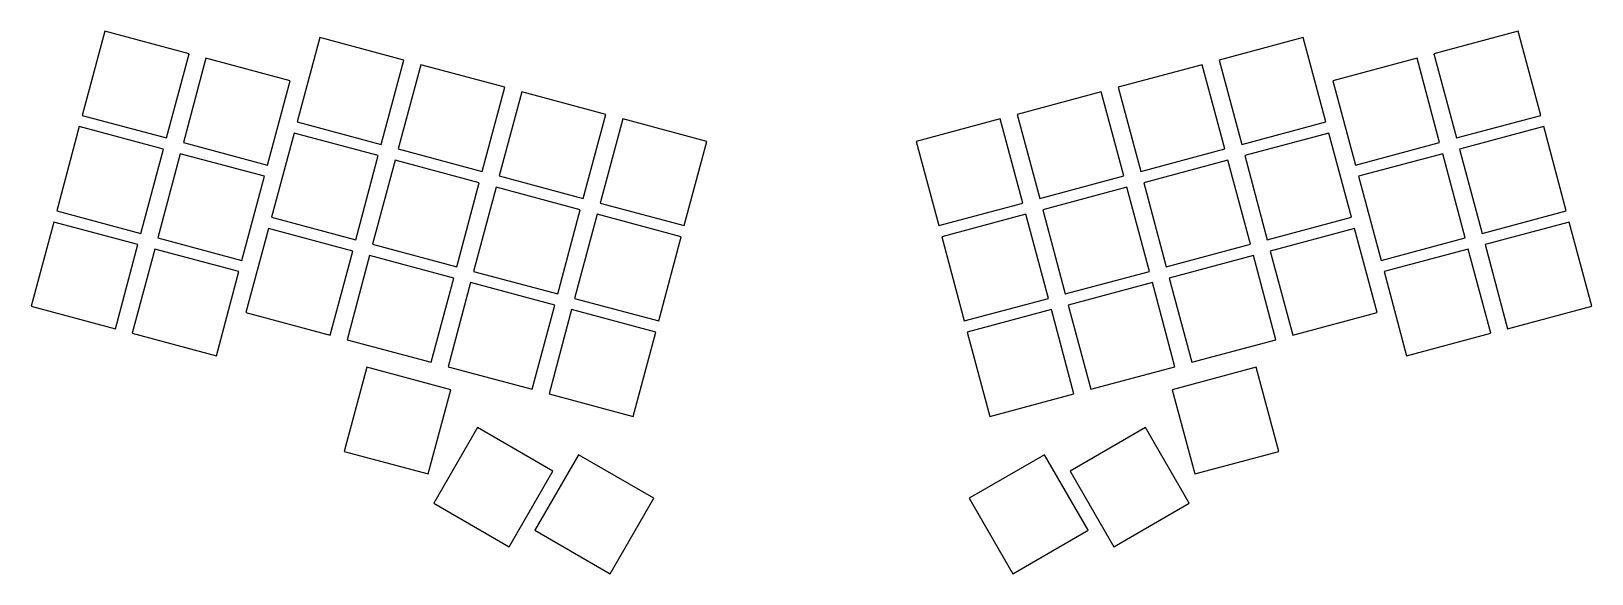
# Model space of a CAD drawing. Header units: metres. Extents: x -134 to 134, y -36 to 57.
import ezdxf

# ---------------------------------------------------------------- set-up
doc = ezdxf.new("R2010")
doc.units = ezdxf.units.M

msp = doc.modelspace()

# ---------------------------------------------------------------- linework, layer by layer
for p, q in [((-121.637, 57.1104), (-125.519, 42.6215)), ((-107.148, 53.2281), (-121.637, 57.1104)), ((121.637, 57.1104), (107.148, 53.2281)), ((125.519, 42.6215), (121.637, 57.1104)), ((-84.6634, 56.0033), (-88.5457, 41.5144)), ((-70.1746, 52.121), (-84.6634, 56.0033)), ((84.6634, 56.0033), (70.1746, 52.121)), ((88.5457, 41.5144), (84.6634, 56.0033)), ((-111.03, 38.7392), (-107.148, 53.2281)), ((-104.25, 52.4517), (-108.132, 37.9628)), ((-89.7612, 48.5694), (-104.25, 52.4517)), ((-74.0568, 37.6321), (-70.1746, 52.121)), ((-67.2768, 51.3446), (-71.1591, 36.8557)), ((-52.7879, 47.4623), (-67.2768, 51.3446)), ((67.2768, 51.3446), (52.7879, 47.4623)), ((71.1591, 36.8557), (67.2768, 51.3446)), ((70.1746, 52.121), (74.0568, 37.6321)), ((104.25, 52.4517), (89.7612, 48.5694)), ((108.132, 37.9628), (104.25, 52.4517)), ((107.148, 53.2281), (111.03, 38.7392)), ((-93.6435, 34.0805), (-89.7612, 48.5694)), ((89.7612, 48.5694), (93.6435, 34.0805)), ((-56.6702, 32.9734), (-52.7879, 47.4623)), ((-49.8901, 46.6858), (-53.7724, 32.1969)), ((-35.4012, 42.8035), (-49.8901, 46.6858)), ((49.8901, 46.6858), (35.4012, 42.8035)), ((53.7724, 32.1969), (49.8901, 46.6858)), ((52.7879, 47.4623), (56.6702, 32.9734)), ((-126.037, 40.6897), (-129.919, 26.2008)), ((-111.548, 36.8074), (-126.037, 40.6897)), ((-125.519, 42.6215), (-111.03, 38.7392)), ((-88.5457, 41.5144), (-74.0568, 37.6321)), ((-39.2835, 28.3146), (-35.4012, 42.8035)), ((-32.5035, 42.0271), (-36.3857, 27.5382)), ((-18.0146, 38.1448), (-32.5035, 42.0271)), ((32.5035, 42.0271), (18.0146, 38.1448)), ((36.3857, 27.5382), (32.5035, 42.0271)), ((35.4012, 42.8035), (39.2835, 28.3146)), ((74.0568, 37.6321), (88.5457, 41.5144)), ((111.03, 38.7392), (125.519, 42.6215)), ((126.037, 40.6897), (111.548, 36.8074)), ((129.919, 26.2008), (126.037, 40.6897)), ((-108.132, 37.9628), (-93.6435, 34.0805)), ((-89.0634, 39.5826), (-92.9457, 25.0937)), ((-74.5745, 35.7003), (-89.0634, 39.5826)), ((-21.8969, 23.6559), (-18.0146, 38.1448)), ((18.0146, 38.1448), (21.8969, 23.6559)), ((89.0634, 39.5826), (74.5745, 35.7003)), ((92.9457, 25.0937), (89.0634, 39.5826)), ((93.6435, 34.0805), (108.132, 37.9628)), ((-115.43, 22.3185), (-111.548, 36.8074)), ((-108.65, 36.0309), (-112.532, 21.542)), ((-94.1611, 32.1486), (-108.65, 36.0309)), ((-78.4568, 21.2114), (-74.5745, 35.7003)), ((-71.6767, 34.9238), (-75.559, 20.4349)), ((-57.1878, 31.0415), (-71.6767, 34.9238)), ((-71.1591, 36.8557), (-56.6702, 32.9734)), ((56.6702, 32.9734), (71.1591, 36.8557)), ((71.6767, 34.9238), (57.1878, 31.0415)), ((75.559, 20.4349), (71.6767, 34.9238)), ((74.5745, 35.7003), (78.4568, 21.2114)), ((108.65, 36.0309), (94.1611, 32.1486)), ((112.532, 21.542), (108.65, 36.0309)), ((111.548, 36.8074), (115.43, 22.3185)), ((-98.0434, 17.6598), (-94.1611, 32.1486)), ((-61.0701, 16.5526), (-57.1878, 31.0415)), ((-54.29, 30.2651), (-58.1723, 15.7762)), ((-39.8012, 26.3828), (-54.29, 30.2651)), ((-53.7724, 32.1969), (-39.2835, 28.3146)), ((39.2835, 28.3146), (53.7724, 32.1969)), ((54.29, 30.2651), (39.8012, 26.3828)), ((58.1723, 15.7762), (54.29, 30.2651)), ((57.1878, 31.0415), (61.0701, 16.5526)), ((94.1611, 32.1486), (98.0434, 17.6598)), ((-36.3857, 27.5382), (-21.8969, 23.6559)), ((21.8969, 23.6559), (36.3857, 27.5382)), ((-130.437, 24.2689), (-134.319, 9.78004)), ((-115.948, 20.3866), (-130.437, 24.2689)), ((-129.919, 26.2008), (-115.43, 22.3185)), ((-92.9457, 25.0937), (-78.4568, 21.2114)), ((-43.6834, 11.8939), (-39.8012, 26.3828)), ((-36.9034, 25.6063), (-40.7857, 11.1174)), ((-22.4145, 21.724), (-36.9034, 25.6063)), ((36.9034, 25.6063), (22.4145, 21.724)), ((40.7857, 11.1174), (36.9034, 25.6063)), ((39.8012, 26.3828), (43.6834, 11.8939)), ((78.4568, 21.2114), (92.9457, 25.0937)), ((115.43, 22.3185), (129.919, 26.2008)), ((130.437, 24.2689), (115.948, 20.3866)), ((134.319, 9.78004), (130.437, 24.2689)), ((-112.532, 21.542), (-98.0434, 17.6598)), ((-93.4633, 23.1618), (-97.3456, 8.67293)), ((-78.9744, 19.2795), (-93.4633, 23.1618)), ((-26.2968, 7.23515), (-22.4145, 21.724)), ((22.4145, 21.724), (26.2968, 7.23515)), ((93.4633, 23.1618), (78.9744, 19.2795)), ((97.3456, 8.67293), (93.4633, 23.1618)), ((98.0434, 17.6598), (112.532, 21.542)), ((-119.83, 5.89776), (-115.948, 20.3866)), ((-113.05, 19.6102), (-116.932, 5.1213)), ((-98.561, 15.7279), (-113.05, 19.6102)), ((-82.8567, 4.79064), (-78.9744, 19.2795)), ((-75.559, 20.4349), (-61.0701, 16.5526)), ((61.0701, 16.5526), (75.559, 20.4349)), ((78.9744, 19.2795), (82.8567, 4.79064)), ((113.05, 19.6102), (98.561, 15.7279)), ((116.932, 5.1213), (113.05, 19.6102)), ((115.948, 20.3866), (119.83, 5.89776)), ((-76.0766, 18.5031), (-79.9589, 4.01418)), ((-61.5877, 14.6208), (-76.0766, 18.5031)), ((76.0766, 18.5031), (61.5877, 14.6208)), ((79.9589, 4.01418), (76.0766, 18.5031)), ((-102.443, 1.23902), (-98.561, 15.7279)), ((-65.47, 0.1319), (-61.5877, 14.6208)), ((-58.69, 13.8443), (-62.5723, -0.64456)), ((-44.2011, 9.96204), (-58.69, 13.8443)), ((-58.1723, 15.7762), (-43.6834, 11.8939)), ((43.6834, 11.8939), (58.1723, 15.7762)), ((58.69, 13.8443), (44.2011, 9.96204)), ((62.5723, -0.64456), (58.69, 13.8443)), ((61.5877, 14.6208), (65.47, 0.1319)), ((98.561, 15.7279), (102.443, 1.23902)), ((-40.7857, 11.1174), (-26.2968, 7.23515)), ((26.2968, 7.23515), (40.7857, 11.1174)), ((-134.319, 9.78004), (-119.83, 5.89776)), ((-97.3456, 8.67293), (-82.8567, 4.79064)), ((-48.0834, -4.52684), (-44.2011, 9.96204)), ((-41.3033, 9.18559), (-45.1856, -5.3033)), ((-26.8144, 5.3033), (-41.3033, 9.18559)), ((41.3033, 9.18559), (26.8144, 5.3033)), ((45.1856, -5.3033), (41.3033, 9.18559)), ((44.2011, 9.96204), (48.0834, -4.52684)), ((82.8567, 4.79064), (97.3456, 8.67293)), ((119.83, 5.89776), (134.319, 9.78004)), ((-116.932, 5.1213), (-102.443, 1.23902)), ((-79.9589, 4.01418), (-65.47, 0.1319)), ((-30.6967, -9.18559), (-26.8144, 5.3033)), ((26.8144, 5.3033), (30.6967, -9.18559)), ((65.47, 0.1319), (79.9589, 4.01418)), ((102.443, 1.23902), (116.932, 5.1213)), ((-76.5699, -0.72443), (-80.4522, -15.2133)), ((-62.081, -4.60671), (-76.5699, -0.72443)), ((-62.5723, -0.64456), (-48.0834, -4.52684)), ((48.0834, -4.52684), (62.5723, -0.64456)), ((76.5699, -0.72443), (62.081, -4.60671)), ((80.4522, -15.2133), (76.5699, -0.72443)), ((-65.9633, -19.0956), (-62.081, -4.60671)), ((-45.1856, -5.3033), (-30.6967, -9.18559)), ((30.6967, -9.18559), (45.1856, -5.3033)), ((62.081, -4.60671), (65.9633, -19.0956)), ((-57.5157, -11.1248), (-65.0157, -24.1152)), ((-44.5254, -18.6248), (-57.5157, -11.1248)), ((57.5157, -11.1248), (44.5254, -18.6248)), ((65.0157, -24.1152), (57.5157, -11.1248)), ((-80.4522, -15.2133), (-65.9633, -19.0956)), ((-40.1291, -15.7835), (-47.6291, -28.7739)), ((-27.1387, -23.2835), (-40.1291, -15.7835)), ((40.1291, -15.7835), (27.1387, -23.2835)), ((47.6291, -28.7739), (40.1291, -15.7835)), ((65.9633, -19.0956), (80.4522, -15.2133)), ((-52.0254, -31.6152), (-44.5254, -18.6248)), ((44.5254, -18.6248), (52.0254, -31.6152)), ((-65.0157, -24.1152), (-52.0254, -31.6152)), ((-34.6387, -36.2739), (-27.1387, -23.2835)), ((27.1387, -23.2835), (34.6387, -36.2739)), ((52.0254, -31.6152), (65.0157, -24.1152)), ((-47.6291, -28.7739), (-34.6387, -36.2739)), ((34.6387, -36.2739), (47.6291, -28.7739))]:
    msp.add_line(p, q)

doc.saveas('drawing.dxf')
